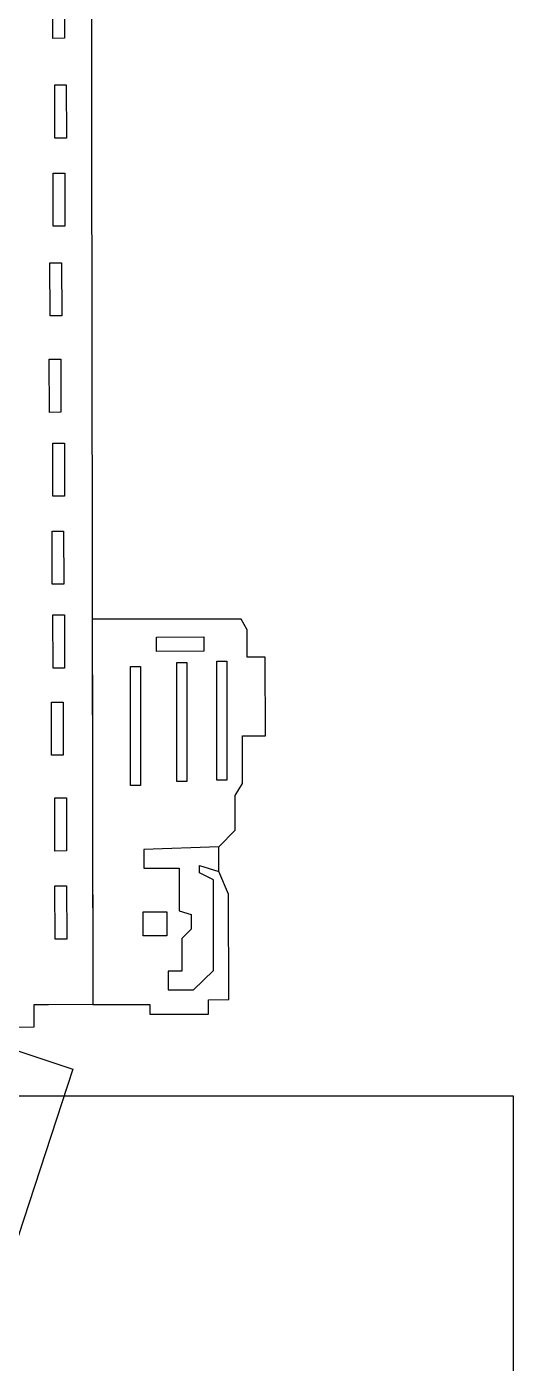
# Model space of a CAD drawing. Header units: millimetres. Extents: x 3191 to 879702, y -27549 to 222194.
# Drawn here: x 658225 to 659232, y -163 to 2605 of the extents above; entities that cross this region are included whole.
import ezdxf

# ---------------------------------------------------------------- set-up
doc = ezdxf.new("R2010")
doc.units = ezdxf.units.MM
doc.header["$MEASUREMENT"] = 0
doc.layers.add('Dumpsters', color=210, linetype='Continuous')
doc.layers.add('Giant', color=31, linetype='Continuous')

msp = doc.modelspace()

# ---------------------------------------------------------------- linework, layer by layer
at = {"layer": 'Dumpsters'}
msp.add_lwpolyline([(654886.35239, 390.72678), (659232.35234, 390.72678), (659232.35234, -1642.27319), (654886.35239, -1642.27319), (654886.35239, 390.72678)], dxfattribs=at)
at = {"layer": 'Giant'}
for points in [[(653667.29245, 4094.62168), (653667.24876, 4124.99911), (657161.92064, 4130.02475), (657161.50811, 4416.88562), (658402.92754, 4418.67088), (658403.20566, 4225.27903), (658356.43849, 4225.21178), (658361.68134, 579.49724), (658270.07216, 579.3655), (658239.45751, 579.32147), (658239.52471, 532.58696), (657177.05074, 531.05904), (657173.79998, 2791.54047), (653669.16602, 2791.7971)], [(647378.16363, 2723.66922), (647846.95788, 3910.59619), (658048.50071, 442.09221), (658080.12185, 525.88165), (658320.29469, 445.93253), (657867.82742, -936.12633), (657651.98176, -875.59273), (657682.13409, -798.94912), (647378.16363, 2723.66922)], [(658668.58171, 1378.09889), (658360.53352, 1377.65589), (658361.68134, 579.49724), (658479.82009, 579.66714), (658479.84902, 559.54904), (658601.32157, 559.72373), (658601.2784, 589.74509), (658643.18572, 589.80535), (658642.87157, 808.2558), (658622.54326, 854.98343), (658622.46897, 906.63619), (658656.62652, 940.86834), (658656.52296, 1012.88399), (658671.86558, 1037.34157), (658671.72306, 1136.44099), (658718.93936, 1136.50889), (658718.24422, 1299.41137), (658681.23196, 1299.35815), (658681.15067, 1355.88465), (658668.58171, 1378.09889)], [(658467.50223, 900.71616), (658467.55782, 862.06005), (658540.0798, 862.16434), (658540.20689, 773.79161), (658565.10398, 766.21635), (658565.14766, 735.83892), (658545.82999, 716.49417), (658545.92731, 648.81815), (658517.61345, 648.77743), (658517.66904, 610.12131), (658570.14124, 610.19677), (658611.54492, 650.29229), (658611.27484, 838.09826), (658582.23582, 852.54422), (658582.21396, 867.74407), (658622.54326, 854.98343), (658622.46897, 906.63619), (658467.50223, 900.71616)]]:
    msp.add_lwpolyline(points, dxfattribs=at)
for points in [[(658278.89154, 2691.04796), (658302.97945, 2691.0826), (658303.13777, 2580.98945), (658279.04986, 2580.95481)], [(658282.63985, 2484.44188), (658306.72776, 2484.47652), (658306.88609, 2374.38337), (658282.79818, 2374.34873)], [(658279.45109, 2301.94979), (658303.539, 2301.98443), (658303.69733, 2191.89128), (658279.60942, 2191.85664)], [(658272.83933, 2116.18135), (658296.92723, 2116.21599), (658297.08556, 2006.12284), (658272.99765, 2006.0882)], [(658271.38932, 1916.3777), (658295.47723, 1916.41234), (658295.63555, 1806.31919), (658271.54764, 1806.28455)], [(658278.51805, 1742.66874), (658302.60596, 1742.70338), (658302.76428, 1632.61023), (658278.67637, 1632.57559)], [(658277.0664, 1560.33493), (658301.15431, 1560.36957), (658301.31263, 1450.27642), (658277.22472, 1450.24178)], [(658279.03008, 1386.61855), (658303.11799, 1386.65319), (658303.27631, 1276.56004), (658279.1884, 1276.5254)], [(658493.14067, 1340.83724), (658591.20616, 1340.97826), (658591.24889, 1311.26847), (658493.1834, 1311.12744)], [(658439.34761, 1279.71558), (658460.05476, 1279.74536), (658460.4092, 1033.27646), (658439.70205, 1033.24668)], [(658535.33517, 1288.13232), (658556.04232, 1288.1621), (658556.39677, 1041.6932), (658535.68962, 1041.66342)], [(658618.20676, 1291.01106), (658638.91391, 1291.04084), (658639.26835, 1044.57194), (658618.5612, 1044.54216)], [(658275.83863, 1205.99584), (658299.92654, 1206.03048), (658300.08486, 1095.93733), (658275.99696, 1095.90269)], [(658283.00263, 1007.76239), (658307.09054, 1007.79703), (658307.24886, 897.70388), (658283.16095, 897.66924)], [(658283.2648, 825.4533), (658307.35271, 825.48794), (658307.51104, 715.39479), (658283.42313, 715.36015)], [(658465.62187, 771.61467), (658514.66635, 771.6852), (658514.73785, 721.96859), (658465.69336, 721.89806)]]:
    msp.add_lwpolyline(points, close=True, dxfattribs=at)

doc.saveas('drawing.dxf')
